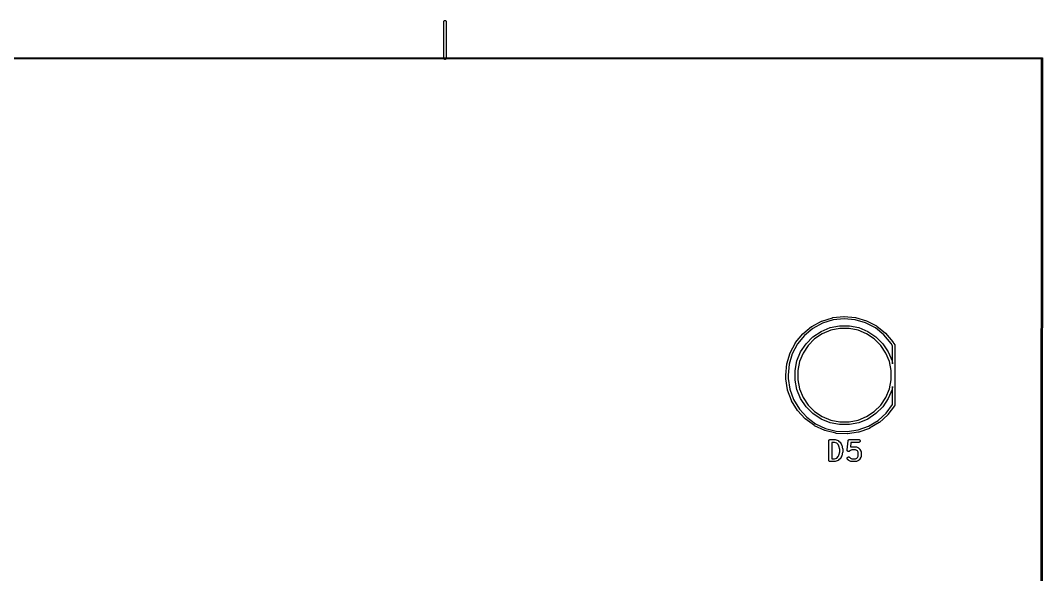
# Model space of a CAD drawing. Extents: x 20 to 116, y -135 to -16.
# Drawn here: x 63 to 116, y -46.8 to -18 of the extents above; entities that cross this region are included whole.
import ezdxf

# ---------------------------------------------------------------- set-up
doc = ezdxf.new("R2010")
doc.units = 0
doc.layers.add('BLACK', color=7, linetype='CONTINUOUS')

msp = doc.modelspace()

# ---------------------------------------------------------------- linework, layer by layer
at = {"layer": 'BLACK', "linetype": 'CONTINUOUS'}
for p, q in [((84.9665, -18.0449), (84.9769, -18.0393)), ((84.9769, -18.0393), (84.9882, -18.0359)), ((84.9882, -18.0359), (85, -18.0347)), ((85, -18.0347), (85.0118, -18.0359)), ((85.0118, -18.0359), (85.0231, -18.0393)), ((85.0231, -18.0393), (85.0335, -18.0449)), ((84.94, -18.0921), (84.9409, -18.0832)), ((84.94, -20.0029), (84.94, -18.0921)), ((84.9409, -18.0832), (84.9443, -18.0719)), ((84.9443, -18.0719), (84.9499, -18.0615)), ((84.9499, -18.0615), (84.9574, -18.0524)), ((84.9574, -18.0524), (84.9665, -18.0449)), ((85.0335, -18.0449), (85.0426, -18.0524)), ((85.0426, -18.0524), (85.0501, -18.0615)), ((85.0501, -18.0615), (85.0557, -18.0719)), ((85.0557, -18.0719), (85.0591, -18.0832)), ((85.0591, -18.0832), (85.06, -18.0921)), ((85.06, -18.0921), (85.06, -20.0029)), ((20.0012, -19.975), (115.999, -19.975)), ((115.975, -20.025), (20.025, -20.025)), ((84.9409, -20.0118), (84.94, -20.0029)), ((84.9443, -20.0231), (84.9409, -20.0118)), ((84.9499, -20.0335), (84.9443, -20.0231)), ((84.9574, -20.0426), (84.9499, -20.0335)), ((84.9665, -20.0501), (84.9574, -20.0426)), ((84.9769, -20.0557), (84.9665, -20.0501)), ((84.9882, -20.0591), (84.9769, -20.0557)), ((85, -20.0603), (84.9882, -20.0591)), ((85.0118, -20.0591), (85, -20.0603)), ((85.0231, -20.0557), (85.0118, -20.0591)), ((85.0335, -20.0501), (85.0231, -20.0557)), ((85.0426, -20.0426), (85.0335, -20.0501)), ((85.0501, -20.0335), (85.0426, -20.0426)), ((85.0557, -20.0231), (85.0501, -20.0335)), ((85.0591, -20.0118), (85.0557, -20.0231)), ((85.06, -20.0029), (85.0591, -20.0118)), ((115.86, -134.975), (115.975, -20.025)), ((116.025, -20.0012), (115.91, -134.999)), ((115.999, -19.975), (116, -19.9749)), ((116, -19.9749), (116.001, -19.975)), ((116.001, -19.975), (116.005, -19.9754)), ((116.005, -19.9754), (116.005, -19.9754)), ((116.005, -19.9754), (116.005, -19.9754)), ((116.005, -19.9754), (116.006, -19.9757)), ((116.006, -19.9757), (116.01, -19.9768)), ((116.01, -19.9768), (116.01, -19.9768)), ((116.01, -19.9768), (116.01, -19.9768)), ((116.01, -19.9768), (116.011, -19.9773)), ((116.011, -19.9773), (116.014, -19.9791)), ((116.014, -19.9791), (116.014, -19.9791)), ((116.014, -19.9791), (116.014, -19.9791)), ((116.014, -19.9791), (116.015, -19.9798)), ((116.015, -19.9798), (116.018, -19.9822)), ((116.018, -19.9822), (116.018, -19.9823)), ((116.018, -19.9823), (116.018, -19.9823)), ((116.018, -19.9823), (116.018, -19.9831)), ((116.018, -19.9831), (116.021, -19.986)), ((116.021, -19.986), (116.021, -19.9861)), ((116.021, -19.9861), (116.021, -19.9861)), ((116.021, -19.9861), (116.021, -19.9871)), ((116.021, -19.9871), (116.023, -19.9904)), ((116.023, -19.9904), (116.023, -19.9904)), ((116.023, -19.9904), (116.023, -19.9904)), ((116.023, -19.9904), (116.024, -19.9919)), ((116.024, -19.9919), (116.025, -19.9951)), ((116.025, -19.9951), (116.025, -19.9951)), ((116.025, -19.9951), (116.025, -19.9951)), ((116.025, -19.9951), (116.025, -19.9969)), ((116.025, -19.9969), (116.025, -20)), ((116.025, -20), (116.025, -20.0012)), ((105.132, -33.4665), (105.712, -33.4054)), ((105.712, -33.4054), (105.713, -33.4053)), ((105.713, -33.4053), (105.719, -33.4054)), ((105.719, -33.4054), (105.724, -33.4053)), ((105.724, -33.4053), (106.305, -33.4581)), ((103.58, -34.3022), (104.029, -33.9302)), ((104.029, -33.9302), (104.03, -33.9297)), ((104.03, -33.9297), (104.035, -33.9267)), ((104.035, -33.9267), (104.039, -33.9237)), ((104.039, -33.9237), (104.552, -33.646)), ((104.604, -33.7544), (104.101, -34.0264)), ((104.552, -33.646), (104.553, -33.6456)), ((104.553, -33.6456), (104.558, -33.6436)), ((104.558, -33.6436), (104.563, -33.6415)), ((104.563, -33.6415), (105.121, -33.4688)), ((105.15, -33.5852), (104.604, -33.7544)), ((104.991, -33.9861), (105.487, -33.8874)), ((105.121, -33.4686), (105.127, -33.4676)), ((105.121, -33.4688), (105.121, -33.4686)), ((105.127, -33.4676), (105.132, -33.4665)), ((105.719, -33.5254), (105.15, -33.5852)), ((105.487, -33.8874), (105.993, -33.8874)), ((106.289, -33.5771), (105.719, -33.5254)), ((105.993, -33.8874), (106.489, -33.9861)), ((106.837, -33.7384), (106.289, -33.5771)), ((106.305, -33.4581), (106.306, -33.4582)), ((106.306, -33.4582), (106.311, -33.4593)), ((106.311, -33.4593), (106.317, -33.4603)), ((106.317, -33.4603), (106.877, -33.625)), ((107.344, -34.0033), (106.837, -33.7384)), ((106.877, -33.625), (106.877, -33.6252)), ((106.877, -33.6252), (106.882, -33.6273)), ((106.882, -33.6273), (106.887, -33.6294)), ((106.887, -33.6294), (107.405, -33.8996)), ((107.405, -33.8996), (107.405, -33.9)), ((107.405, -33.9), (107.41, -33.9031)), ((107.41, -33.9031), (107.414, -33.9061)), ((107.414, -33.9061), (107.869, -34.2716)), ((103.203, -34.7628), (103.572, -34.3106)), ((103.661, -34.3909), (103.3, -34.8341)), ((103.572, -34.3099), (103.576, -34.3061)), ((103.572, -34.3106), (103.572, -34.3099)), ((103.576, -34.3061), (103.58, -34.3022)), ((104.101, -34.0264), (103.661, -34.3909)), ((103.746, -34.8183), (104.103, -34.4606)), ((104.103, -34.4606), (104.524, -34.1796)), ((104.59, -34.3031), (104.192, -34.5689)), ((104.524, -34.1796), (104.991, -33.9861)), ((105.032, -34.1201), (104.59, -34.3031)), ((105.501, -34.0267), (105.032, -34.1201)), ((105.979, -34.0267), (105.501, -34.0267)), ((106.448, -34.1201), (105.979, -34.0267)), ((106.89, -34.3031), (106.448, -34.1201)), ((106.489, -33.9861), (106.956, -34.1796)), ((107.288, -34.5689), (106.89, -34.3031)), ((106.956, -34.1796), (107.377, -34.4606)), ((107.789, -34.3615), (107.344, -34.0033)), ((107.377, -34.4606), (107.734, -34.8183)), ((108.158, -34.801), (107.789, -34.3615)), ((107.869, -34.2716), (107.87, -34.2722)), ((107.87, -34.2722), (107.874, -34.276)), ((107.874, -34.276), (107.878, -34.2798)), ((107.878, -34.2798), (108.253, -34.7268)), ((102.922, -35.2879), (103.196, -34.7726)), ((103.3, -34.8341), (103.031, -35.339)), ((103.196, -34.7726), (103.197, -34.7718)), ((103.197, -34.7718), (103.2, -34.7674)), ((103.2, -34.7674), (103.203, -34.7628)), ((103.465, -35.2388), (103.746, -34.8183)), ((103.854, -34.9071), (103.588, -35.3048)), ((104.192, -34.5689), (103.854, -34.9071)), ((107.626, -34.9071), (107.288, -34.5689)), ((107.892, -35.3048), (107.626, -34.9071)), ((107.734, -34.8183), (108.015, -35.2388)), ((108.24, -34.9278), (108.158, -34.801)), ((108.24, -35.8624), (108.24, -34.9278)), ((108.253, -34.7268), (108.253, -34.7274)), ((108.253, -34.7274), (108.255, -34.7303)), ((108.255, -34.7303), (108.257, -34.7329)), ((108.257, -34.7329), (108.348, -34.874)), ((108.348, -34.874), (108.35, -34.8765)), ((108.35, -34.8765), (108.356, -34.8869)), ((108.356, -34.8869), (108.359, -34.8982)), ((108.359, -34.8982), (108.36, -34.9071)), ((108.36, -34.9071), (108.36, -38.0029)), ((102.749, -35.8574), (102.918, -35.2987)), ((103.031, -35.339), (102.866, -35.8864)), ((102.918, -35.2979), (102.92, -35.2929)), ((102.918, -35.2987), (102.918, -35.2979)), ((102.92, -35.2929), (102.922, -35.2879)), ((103.271, -35.7061), (103.465, -35.2388)), ((103.588, -35.3048), (103.405, -35.7467)), ((108.075, -35.7467), (107.892, -35.3048)), ((108.015, -35.2388), (108.209, -35.7061)), ((102.69, -36.4496), (102.747, -35.8688)), ((102.747, -35.868), (102.748, -35.8627)), ((102.747, -35.8688), (102.747, -35.868)), ((102.748, -35.8627), (102.749, -35.8574)), ((102.866, -35.8864), (102.81, -36.4573)), ((103.172, -36.2021), (103.271, -35.7061)), ((103.405, -35.7467), (103.312, -36.2158)), ((108.168, -36.2158), (108.075, -35.7467)), ((108.209, -35.7061), (108.24, -35.8624)), ((102.69, -36.4521), (102.69, -36.4496)), ((102.69, -36.4554), (102.69, -36.4521)), ((102.69, -36.4563), (102.69, -36.4554)), ((102.695, -36.6284), (102.69, -36.4563)), ((102.81, -36.4573), (102.815, -36.6211)), ((103.172, -36.7079), (103.172, -36.2021)), ((103.312, -36.2158), (103.312, -36.6942)), ((108.168, -36.6942), (108.168, -36.2158)), ((102.695, -36.6317), (102.695, -36.6284)), ((102.696, -36.6351), (102.695, -36.6317)), ((102.696, -36.6359), (102.696, -36.6351)), ((102.786, -37.2125), (102.696, -36.6359)), ((102.815, -36.6211), (102.903, -37.1881)), ((103.271, -37.2039), (103.172, -36.7079)), ((103.312, -36.6942), (103.405, -37.1633)), ((108.075, -37.1633), (108.168, -36.6942)), ((108.24, -37.0476), (108.209, -37.2039)), ((108.24, -37.9799), (108.24, -37.0476)), ((102.787, -37.2177), (102.786, -37.2125)), ((102.788, -37.223), (102.787, -37.2177)), ((102.789, -37.2238), (102.788, -37.223)), ((102.989, -37.7718), (102.789, -37.2238)), ((102.903, -37.1881), (103.1, -37.7251)), ((103.465, -37.6712), (103.271, -37.2039)), ((103.405, -37.1633), (103.588, -37.6052)), ((103.746, -38.0917), (103.465, -37.6712)), ((103.588, -37.6052), (103.854, -38.0029)), ((107.626, -38.0029), (107.892, -37.6052)), ((108.015, -37.6712), (107.734, -38.0917)), ((107.892, -37.6052), (108.075, -37.1633)), ((108.209, -37.2039), (108.015, -37.6712)), ((102.992, -37.7767), (102.989, -37.7718)), ((102.994, -37.7817), (102.992, -37.7767)), ((102.994, -37.7824), (102.994, -37.7817)), ((103.297, -38.2811), (102.994, -37.7824)), ((103.1, -37.7251), (103.397, -38.2137)), ((104.103, -38.4494), (103.746, -38.0917)), ((103.854, -38.0029), (104.192, -38.3411)), ((107.288, -38.3411), (107.626, -38.0029)), ((107.734, -38.0917), (107.377, -38.4494)), ((107.907, -38.4271), (108.24, -37.9799)), ((108.346, -38.0387), (107.999, -38.5035)), ((108.35, -38.0335), (108.346, -38.0387)), ((108.356, -38.0231), (108.35, -38.0335)), ((108.359, -38.0118), (108.356, -38.0231)), ((108.36, -38.0029), (108.359, -38.0118)), ((103.301, -38.2854), (103.297, -38.2811)), ((103.304, -38.2898), (103.301, -38.2854)), ((103.304, -38.2904), (103.304, -38.2898)), ((103.699, -38.7207), (103.304, -38.2904)), ((103.397, -38.2137), (103.783, -38.6353)), ((103.703, -38.7243), (103.699, -38.7207)), ((103.707, -38.728), (103.703, -38.7243)), ((103.707, -38.7285), (103.707, -38.728)), ((104.178, -39.0741), (103.707, -38.7285)), ((103.783, -38.6353), (104.244, -38.9739)), ((104.524, -38.7304), (104.103, -38.4494)), ((104.192, -38.3411), (104.59, -38.6069)), ((104.991, -38.9239), (104.524, -38.7304)), ((104.59, -38.6069), (105.032, -38.7899)), ((106.448, -38.7899), (106.89, -38.6069)), ((106.956, -38.7304), (106.489, -38.9239)), ((106.89, -38.6069), (107.288, -38.3411)), ((107.377, -38.4494), (106.956, -38.7304)), ((107.482, -38.8103), (107.907, -38.4271)), ((107.991, -38.5122), (107.558, -38.9033)), ((107.995, -38.5081), (107.991, -38.5122)), ((107.999, -38.5042), (107.995, -38.5081)), ((107.999, -38.5035), (107.999, -38.5042)), ((104.182, -39.0768), (104.178, -39.0741)), ((104.187, -39.0797), (104.182, -39.0768)), ((104.188, -39.0801), (104.187, -39.0797)), ((104.716, -39.3277), (104.188, -39.0801)), ((104.244, -38.9739), (104.762, -39.2165)), ((104.762, -39.2165), (105.317, -39.354)), ((105.487, -39.0226), (104.991, -38.9239)), ((105.032, -38.7899), (105.501, -38.8833)), ((105.993, -39.0226), (105.487, -39.0226)), ((105.501, -38.8833), (105.979, -38.8833)), ((105.979, -38.8833), (106.448, -38.7899)), ((106.489, -38.9239), (105.993, -39.0226)), ((106.453, -39.2966), (106.992, -39.1039)), ((107.038, -39.2149), (106.488, -39.4115)), ((106.992, -39.1039), (107.482, -38.8103)), ((107.042, -39.2126), (107.038, -39.2149)), ((107.047, -39.2103), (107.042, -39.2126)), ((107.048, -39.2099), (107.047, -39.2103)), ((107.549, -38.9103), (107.048, -39.2099)), ((107.553, -38.9071), (107.549, -38.9103)), ((107.558, -38.9039), (107.553, -38.9071)), ((107.558, -38.9033), (107.558, -38.9039)), ((104.721, -39.3295), (104.716, -39.3277)), ((104.726, -39.3314), (104.721, -39.3295)), ((104.727, -39.3316), (104.726, -39.3314)), ((105.293, -39.4719), (104.727, -39.3316)), ((104.961, -39.8046), (104.967, -39.8014)), ((104.967, -39.8014), (104.973, -39.798)), ((104.973, -39.798), (104.974, -39.798)), ((104.974, -39.7978), (104.981, -39.7958)), ((104.974, -39.798), (104.974, -39.7978)), ((104.981, -39.7958), (104.987, -39.7938)), ((104.987, -39.7938), (104.988, -39.7938)), ((104.988, -39.7937), (104.995, -39.7931)), ((104.988, -39.7938), (104.988, -39.7937)), ((104.995, -39.7931), (105.002, -39.7924)), ((105.002, -39.7924), (105.24, -39.7924)), ((105.24, -39.7924), (105.241, -39.7924)), ((105.241, -39.7924), (105.245, -39.7929)), ((105.245, -39.7929), (105.249, -39.793)), ((105.249, -39.793), (105.252, -39.7937)), ((105.252, -39.7937), (105.256, -39.794)), ((105.256, -39.794), (105.26, -39.7953)), ((105.26, -39.7953), (105.264, -39.7962)), ((105.264, -39.7962), (105.407, -39.8438)), ((105.299, -39.4726), (105.293, -39.4719)), ((105.304, -39.4735), (105.299, -39.4726)), ((105.305, -39.4735), (105.304, -39.4735)), ((105.888, -39.5011), (105.305, -39.4735)), ((105.317, -39.354), (105.888, -39.381)), ((105.888, -39.381), (106.453, -39.2966)), ((105.893, -39.5009), (105.888, -39.5011)), ((105.899, -39.5007), (105.893, -39.5009)), ((105.9, -39.5005), (105.899, -39.5007)), ((106.477, -39.4144), (105.9, -39.5005)), ((105.964, -39.803), (105.967, -39.8008)), ((105.967, -39.8008), (105.97, -39.7996)), ((105.97, -39.7996), (105.973, -39.798)), ((105.973, -39.798), (105.977, -39.7969)), ((105.977, -39.7969), (105.981, -39.7954)), ((105.981, -39.7954), (105.984, -39.7948)), ((105.984, -39.7948), (105.987, -39.7938)), ((105.987, -39.7938), (105.991, -39.7934)), ((105.991, -39.7934), (105.995, -39.7927)), ((105.995, -39.7927), (105.999, -39.7927)), ((105.999, -39.7927), (106.002, -39.7924)), ((106.002, -39.7924), (106.478, -39.7924)), ((106.482, -39.4131), (106.477, -39.4144)), ((106.478, -39.7924), (106.479, -39.7924)), ((106.479, -39.7924), (106.494, -39.794)), ((106.487, -39.4118), (106.482, -39.4131)), ((106.488, -39.4115), (106.487, -39.4118)), ((106.494, -39.794), (106.508, -39.7984)), ((106.508, -39.7984), (106.52, -39.8055)), ((104.927, -39.8663), (104.928, -39.8593)), ((104.927, -39.8668), (104.927, -39.8663)), ((104.927, -39.8669), (104.927, -39.8668)), ((104.927, -39.8674), (104.927, -39.8669)), ((104.927, -39.8669), (104.927, -39.8669)), ((104.927, -40.8674), (104.927, -39.8674)), ((104.928, -39.8523), (104.929, -39.852)), ((104.928, -39.8593), (104.928, -39.8523)), ((104.929, -39.8518), (104.931, -39.8451)), ((104.929, -39.852), (104.929, -39.8518)), ((104.931, -39.8451), (104.933, -39.8383)), ((104.933, -39.8378), (104.936, -39.8316)), ((104.933, -39.8381), (104.933, -39.8378)), ((104.933, -39.8383), (104.933, -39.8381)), ((104.936, -39.8316), (104.94, -39.8254)), ((104.94, -39.825), (104.945, -39.8196)), ((104.94, -39.8252), (104.94, -39.825)), ((104.94, -39.8254), (104.94, -39.8252)), ((104.945, -39.8196), (104.949, -39.8142)), ((104.949, -39.8138), (104.955, -39.8094)), ((104.949, -39.814), (104.949, -39.8138)), ((104.949, -39.8142), (104.949, -39.814)), ((104.955, -39.8094), (104.96, -39.8049)), ((104.96, -39.8049), (104.961, -39.8048)), ((104.961, -39.8048), (104.961, -39.8046)), ((105.077, -39.9424), (105.077, -40.7924)), ((105.228, -39.9424), (105.077, -39.9424)), ((105.342, -39.9806), (105.228, -39.9424)), ((105.416, -40.0547), (105.342, -39.9806)), ((105.407, -39.8438), (105.408, -39.8442)), ((105.408, -39.8442), (105.41, -39.8451)), ((105.41, -39.8451), (105.412, -39.8458)), ((105.412, -39.8458), (105.416, -39.8482)), ((105.416, -39.8482), (105.421, -39.8503)), ((105.455, -40.1317), (105.416, -40.0547)), ((105.421, -39.8503), (105.423, -39.8516)), ((105.423, -39.8516), (105.425, -39.8527)), ((105.425, -39.8527), (105.429, -39.8559)), ((105.429, -39.8559), (105.433, -39.8589)), ((105.433, -39.8589), (105.434, -39.8606)), ((105.434, -39.8606), (105.436, -39.862)), ((105.436, -39.862), (105.531, -39.9572)), ((105.498, -40.3052), (105.455, -40.1317)), ((105.498, -40.4296), (105.498, -40.3052)), ((105.531, -39.9572), (105.532, -39.9579)), ((105.532, -39.9579), (105.534, -39.9612)), ((105.534, -39.9612), (105.537, -39.9643)), ((105.537, -39.9643), (105.539, -39.967)), ((105.539, -39.967), (105.541, -39.9694)), ((105.541, -39.9694), (105.543, -39.9731)), ((105.543, -39.9731), (105.545, -39.9767)), ((105.545, -39.9767), (105.593, -40.0719)), ((105.593, -40.0719), (105.593, -40.0729)), ((105.593, -40.0729), (105.593, -40.0732)), ((105.593, -40.0732), (105.594, -40.0735)), ((105.594, -40.0735), (105.596, -40.0801)), ((105.596, -40.0801), (105.598, -40.0866)), ((105.598, -40.0866), (105.598, -40.087)), ((105.598, -40.087), (105.598, -40.0873)), ((105.598, -40.0873), (105.646, -40.2778)), ((105.646, -40.2778), (105.646, -40.2788)), ((105.646, -40.2788), (105.647, -40.2801)), ((105.647, -40.2801), (105.647, -40.2814)), ((105.647, -40.2814), (105.647, -40.2874)), ((105.647, -40.2874), (105.648, -40.2933)), ((105.648, -40.2933), (105.648, -40.2946)), ((105.648, -40.2946), (105.648, -40.296)), ((105.648, -40.296), (105.648, -40.4388)), ((105.88, -40.3361), (105.927, -39.8599)), ((105.927, -39.8589), (105.928, -39.8556)), ((105.927, -39.8599), (105.927, -39.8589)), ((105.928, -39.8523), (105.93, -39.8485)), ((105.928, -39.8556), (105.928, -39.8523)), ((105.93, -39.8446), (105.932, -39.8415)), ((105.93, -39.8485), (105.93, -39.8446)), ((105.932, -39.8415), (105.933, -39.8383)), ((105.933, -39.8383), (105.935, -39.8348)), ((105.935, -39.8348), (105.936, -39.8311)), ((105.936, -39.8311), (105.938, -39.8284)), ((105.938, -39.8284), (105.94, -39.8254)), ((105.94, -39.8254), (105.942, -39.8224)), ((105.942, -39.8224), (105.945, -39.8191)), ((105.945, -39.8191), (105.947, -39.8167)), ((105.947, -39.8167), (105.949, -39.8142)), ((105.949, -39.8142), (105.952, -39.8116)), ((105.952, -39.8116), (105.955, -39.8088)), ((105.955, -39.8088), (105.958, -39.807)), ((105.958, -39.807), (105.96, -39.8049)), ((105.96, -39.8049), (105.964, -39.803)), ((106.07, -39.9424), (106.045, -40.1906)), ((106.045, -40.1906), (106.064, -40.1813)), ((106.115, -40.3233), (106.046, -40.3576)), ((106.064, -40.1813), (106.065, -40.1808)), ((106.065, -40.1808), (106.067, -40.18)), ((106.067, -40.18), (106.069, -40.179)), ((106.069, -40.179), (106.073, -40.1775)), ((106.478, -39.9424), (106.07, -39.9424)), ((106.073, -40.1775), (106.078, -40.1757)), ((106.078, -40.1757), (106.08, -40.1754)), ((106.08, -40.1754), (106.083, -40.1748)), ((106.083, -40.1748), (106.088, -40.1743)), ((106.088, -40.1743), (106.093, -40.1735)), ((106.093, -40.1735), (106.095, -40.1735)), ((106.095, -40.1735), (106.097, -40.1733)), ((106.097, -40.1733), (106.335, -40.1733)), ((106.318, -40.3233), (106.115, -40.3233)), ((106.386, -40.3576), (106.318, -40.3233)), ((106.335, -40.1733), (106.336, -40.1733)), ((106.336, -40.1733), (106.338, -40.1736)), ((106.338, -40.1736), (106.341, -40.1735)), ((106.341, -40.1735), (106.346, -40.1744)), ((106.346, -40.1744), (106.351, -40.175)), ((106.351, -40.175), (106.353, -40.1756)), ((106.353, -40.1756), (106.355, -40.176)), ((106.355, -40.176), (106.36, -40.1778)), ((106.36, -40.1778), (106.365, -40.1794)), ((106.365, -40.1794), (106.367, -40.1805)), ((106.367, -40.1805), (106.369, -40.1813)), ((106.369, -40.1813), (106.464, -40.2289)), ((106.464, -40.2289), (106.465, -40.2293)), ((106.465, -40.2293), (106.468, -40.2316)), ((106.468, -40.2316), (106.472, -40.2336)), ((106.472, -40.2336), (106.475, -40.2356)), ((106.475, -40.2356), (106.477, -40.2373)), ((106.477, -40.2373), (106.48, -40.2402)), ((106.493, -39.941), (106.478, -39.9424)), ((106.48, -40.2402), (106.484, -40.2429)), ((106.484, -40.2429), (106.531, -40.2905)), ((106.507, -39.9367), (106.493, -39.941)), ((106.52, -39.9298), (106.507, -39.9367)), ((106.52, -39.8055), (106.532, -39.8149)), ((106.531, -39.9206), (106.52, -39.9298)), ((106.54, -39.9093), (106.531, -39.9206)), ((106.531, -40.2905), (106.532, -40.2913)), ((106.532, -39.8149), (106.541, -39.8263)), ((106.532, -40.2913), (106.534, -40.2946)), ((106.534, -40.2946), (106.537, -40.2976)), ((106.537, -40.2976), (106.539, -40.3003)), ((106.539, -40.3003), (106.541, -40.3027)), ((106.547, -39.8964), (106.54, -39.9093)), ((106.541, -39.8263), (106.548, -39.8393)), ((106.541, -40.3027), (106.543, -40.3065)), ((106.543, -40.3065), (106.545, -40.31)), ((106.545, -40.31), (106.593, -40.4053)), ((106.552, -39.8825), (106.547, -39.8964)), ((106.548, -39.8393), (106.552, -39.8533)), ((106.552, -39.8533), (106.553, -39.8679)), ((106.553, -39.8679), (106.552, -39.8825)), ((105.077, -40.7924), (105.228, -40.7924)), ((105.228, -40.7924), (105.342, -40.7542)), ((105.342, -40.7542), (105.416, -40.6801)), ((105.416, -40.6801), (105.455, -40.6031)), ((105.531, -40.7776), (105.436, -40.8728)), ((105.455, -40.6031), (105.498, -40.4296)), ((105.534, -40.7743), (105.531, -40.7776)), ((105.537, -40.7713), (105.534, -40.7743)), ((105.538, -40.7687), (105.537, -40.7713)), ((105.54, -40.7662), (105.538, -40.7687)), ((105.542, -40.7625), (105.54, -40.7662)), ((105.545, -40.759), (105.542, -40.7625)), ((105.593, -40.6628), (105.545, -40.7581)), ((105.545, -40.7581), (105.545, -40.759)), ((105.596, -40.6557), (105.593, -40.6622)), ((105.593, -40.6622), (105.593, -40.6625)), ((105.593, -40.6625), (105.593, -40.6628)), ((105.598, -40.6492), (105.596, -40.6557)), ((105.646, -40.457), (105.598, -40.6475)), ((105.598, -40.6475), (105.598, -40.6485)), ((105.598, -40.6485), (105.598, -40.6488)), ((105.598, -40.6488), (105.598, -40.6492)), ((105.647, -40.4544), (105.646, -40.4557)), ((105.646, -40.4557), (105.646, -40.457)), ((105.648, -40.4425), (105.647, -40.4485)), ((105.647, -40.4485), (105.647, -40.4544)), ((105.648, -40.4388), (105.648, -40.4399)), ((105.648, -40.4399), (105.648, -40.4412)), ((105.648, -40.4412), (105.648, -40.4425)), ((105.879, -40.3433), (105.88, -40.3397)), ((105.88, -40.347), (105.879, -40.3433)), ((105.879, -40.7714), (105.881, -40.7568)), ((105.881, -40.7859), (105.879, -40.7714)), ((105.88, -40.3397), (105.88, -40.3361)), ((105.88, -40.3507), (105.88, -40.347)), ((105.88, -40.3543), (105.88, -40.3507)), ((105.881, -40.3579), (105.88, -40.3543)), ((105.882, -40.3615), (105.881, -40.3579)), ((105.881, -40.7568), (105.885, -40.7428)), ((105.885, -40.8), (105.881, -40.7859)), ((105.882, -40.3651), (105.882, -40.3615)), ((105.884, -40.3684), (105.882, -40.3651)), ((105.885, -40.3719), (105.884, -40.3684)), ((105.887, -40.3752), (105.885, -40.3719)), ((105.885, -40.7428), (105.892, -40.73)), ((105.891, -40.813), (105.885, -40.8)), ((105.888, -40.3787), (105.887, -40.3752)), ((105.89, -40.3817), (105.888, -40.3787)), ((105.892, -40.3849), (105.89, -40.3817)), ((105.901, -40.8244), (105.891, -40.813)), ((105.894, -40.3878), (105.892, -40.3849)), ((105.892, -40.73), (105.902, -40.7187)), ((105.896, -40.3909), (105.894, -40.3878)), ((105.899, -40.3934), (105.896, -40.3909)), ((105.901, -40.3962), (105.899, -40.3934)), ((105.904, -40.3986), (105.901, -40.3962)), ((105.901, -40.8252), (105.901, -40.8244)), ((105.949, -40.8728), (105.901, -40.8252)), ((105.902, -40.7187), (105.913, -40.7095)), ((105.906, -40.4013), (105.904, -40.3986)), ((105.909, -40.4033), (105.906, -40.4013)), ((105.912, -40.4056), (105.909, -40.4033)), ((105.915, -40.4074), (105.912, -40.4056)), ((105.913, -40.7095), (105.926, -40.7027)), ((105.918, -40.4095), (105.915, -40.4074)), ((105.922, -40.4109), (105.918, -40.4095)), ((105.925, -40.4126), (105.922, -40.4109)), ((105.929, -40.4137), (105.925, -40.4126)), ((105.926, -40.7027), (105.94, -40.6985)), ((105.932, -40.4152), (105.929, -40.4137)), ((105.936, -40.4159), (105.932, -40.4152)), ((105.939, -40.417), (105.936, -40.4159)), ((105.943, -40.4174), (105.939, -40.417)), ((105.94, -40.6985), (105.955, -40.6971)), ((105.946, -40.4181), (105.943, -40.4174)), ((105.95, -40.4182), (105.946, -40.4181)), ((105.953, -40.4186), (105.95, -40.4182)), ((105.957, -40.4182), (105.953, -40.4186)), ((105.955, -40.6971), (105.969, -40.6986)), ((105.961, -40.4183), (105.957, -40.4182)), ((105.964, -40.4176), (105.961, -40.4183)), ((105.968, -40.4173), (105.964, -40.4176)), ((105.972, -40.4162), (105.968, -40.4173)), ((105.969, -40.6986), (105.983, -40.7029)), ((105.975, -40.4156), (105.972, -40.4162)), ((105.979, -40.4142), (105.975, -40.4156)), ((105.982, -40.4132), (105.979, -40.4142)), ((105.985, -40.4115), (105.982, -40.4132)), ((105.983, -40.7029), (105.996, -40.7098)), ((105.989, -40.4101), (105.985, -40.4115)), ((105.992, -40.4081), (105.989, -40.4101)), ((105.995, -40.4065), (105.992, -40.4081)), ((105.998, -40.4041), (105.995, -40.4065)), ((105.996, -40.7098), (106.007, -40.7191)), ((106.001, -40.4021), (105.998, -40.4041)), ((106.004, -40.3996), (106.001, -40.4021)), ((106.007, -40.3973), (106.004, -40.3996)), ((106.046, -40.3576), (106.007, -40.3966)), ((106.007, -40.3966), (106.007, -40.3973)), ((106.007, -40.7191), (106.046, -40.7581)), ((106.046, -40.7581), (106.115, -40.7924)), ((106.115, -40.7924), (106.318, -40.7924)), ((106.318, -40.7924), (106.386, -40.7581)), ((106.416, -40.388), (106.386, -40.3576)), ((106.386, -40.7581), (106.416, -40.7277)), ((106.451, -40.4565), (106.416, -40.388)), ((106.416, -40.7277), (106.451, -40.6592)), ((106.451, -40.6592), (106.451, -40.4565)), ((106.531, -40.8252), (106.484, -40.8728)), ((106.534, -40.8219), (106.531, -40.8252)), ((106.537, -40.8189), (106.534, -40.8219)), ((106.538, -40.8163), (106.537, -40.8189)), ((106.54, -40.8139), (106.538, -40.8163)), ((106.542, -40.8102), (106.54, -40.8139)), ((106.545, -40.8066), (106.542, -40.8102)), ((106.593, -40.7104), (106.545, -40.8057)), ((106.545, -40.8057), (106.545, -40.8066)), ((106.593, -40.4053), (106.593, -40.4062)), ((106.593, -40.4062), (106.594, -40.4083)), ((106.594, -40.7084), (106.593, -40.7104)), ((106.594, -40.4083), (106.595, -40.4102)), ((106.595, -40.7064), (106.594, -40.7084)), ((106.595, -40.4102), (106.597, -40.4151)), ((106.596, -40.7016), (106.595, -40.7064)), ((106.598, -40.6968), (106.596, -40.7016)), ((106.597, -40.4151), (106.598, -40.4199)), ((106.598, -40.4199), (106.599, -40.4221)), ((106.599, -40.6925), (106.598, -40.6946)), ((106.598, -40.6946), (106.598, -40.6968)), ((106.599, -40.4221), (106.599, -40.4242)), ((106.599, -40.4242), (106.6, -40.4293)), ((106.6, -40.6874), (106.599, -40.6925)), ((106.6, -40.4293), (106.601, -40.4344)), ((106.601, -40.4344), (106.6, -40.4366)), ((106.6, -40.4366), (106.601, -40.4388)), ((106.601, -40.678), (106.6, -40.6801)), ((106.6, -40.6801), (106.601, -40.6824)), ((106.601, -40.6824), (106.6, -40.6874)), ((106.601, -40.4388), (106.601, -40.6769)), ((106.601, -40.6769), (106.601, -40.678)), ((104.928, -40.8744), (104.927, -40.8674)), ((104.928, -40.8814), (104.928, -40.8744)), ((104.928, -40.8817), (104.928, -40.8814)), ((104.928, -40.8819), (104.928, -40.8817)), ((104.93, -40.8887), (104.928, -40.8819)), ((104.932, -40.8955), (104.93, -40.8887)), ((104.932, -40.8957), (104.932, -40.8955)), ((104.933, -40.896), (104.932, -40.8957)), ((104.936, -40.9022), (104.933, -40.896)), ((104.939, -40.9084), (104.936, -40.9022)), ((104.939, -40.9087), (104.939, -40.9084)), ((104.939, -40.9089), (104.939, -40.9087)), ((104.944, -40.9144), (104.939, -40.9089)), ((104.948, -40.9199), (104.944, -40.9144)), ((104.949, -40.92), (104.948, -40.9199)), ((104.949, -40.9202), (104.949, -40.92)), ((104.954, -40.9247), (104.949, -40.9202)), ((104.96, -40.9293), (104.954, -40.9247)), ((104.96, -40.9294), (104.96, -40.9293)), ((104.96, -40.9296), (104.96, -40.9294)), ((104.966, -40.9329), (104.96, -40.9296)), ((104.972, -40.9363), (104.966, -40.9329)), ((104.973, -40.9364), (104.972, -40.9363)), ((104.973, -40.9365), (104.973, -40.9364)), ((104.98, -40.9386), (104.973, -40.9365)), ((104.986, -40.9407), (104.98, -40.9386)), ((104.987, -40.9408), (104.986, -40.9407)), ((104.994, -40.9416), (104.987, -40.9408)), ((104.987, -40.9408), (104.987, -40.9408)), ((105.001, -40.9424), (104.994, -40.9416)), ((105.002, -40.9424), (105.001, -40.9424)), ((105.001, -40.9424), (105.001, -40.9424)), ((105.001, -40.9424), (105.001, -40.9424)), ((105.001, -40.9424), (105.001, -40.9424)), ((105.24, -40.9424), (105.002, -40.9424)), ((105.244, -40.942), (105.24, -40.9424)), ((105.248, -40.9419), (105.244, -40.942)), ((105.251, -40.9413), (105.248, -40.9419)), ((105.255, -40.941), (105.251, -40.9413)), ((105.259, -40.9397), (105.255, -40.941)), ((105.263, -40.9389), (105.259, -40.9397)), ((105.264, -40.9385), (105.263, -40.9389)), ((105.407, -40.8909), (105.264, -40.9385)), ((105.409, -40.89), (105.407, -40.8909)), ((105.411, -40.8894), (105.409, -40.89)), ((105.415, -40.887), (105.411, -40.8894)), ((105.42, -40.885), (105.415, -40.887)), ((105.422, -40.8837), (105.42, -40.885)), ((105.424, -40.8827), (105.422, -40.8837)), ((105.428, -40.8795), (105.424, -40.8827)), ((105.432, -40.8765), (105.428, -40.8795)), ((105.433, -40.8749), (105.432, -40.8765)), ((105.435, -40.8735), (105.433, -40.8749)), ((105.436, -40.8728), (105.435, -40.8735)), ((105.952, -40.8755), (105.949, -40.8728)), ((105.955, -40.8784), (105.952, -40.8755)), ((105.958, -40.8801), (105.955, -40.8784)), ((105.96, -40.8821), (105.958, -40.8801)), ((105.964, -40.8841), (105.96, -40.8821)), ((105.967, -40.8864), (105.964, -40.8841)), ((105.968, -40.8868), (105.967, -40.8864)), ((106.064, -40.9345), (105.968, -40.8868)), ((106.066, -40.9353), (106.064, -40.9345)), ((106.068, -40.9363), (106.066, -40.9353)), ((106.072, -40.9379), (106.068, -40.9363)), ((106.077, -40.9397), (106.072, -40.9379)), ((106.079, -40.9401), (106.077, -40.9397)), ((106.082, -40.9407), (106.079, -40.9401)), ((106.087, -40.9413), (106.082, -40.9407)), ((106.092, -40.9422), (106.087, -40.9413)), ((106.094, -40.9421), (106.092, -40.9422)), ((106.096, -40.9424), (106.094, -40.9421)), ((106.097, -40.9424), (106.096, -40.9424)), ((106.335, -40.9424), (106.097, -40.9424)), ((106.337, -40.9422), (106.335, -40.9424)), ((106.34, -40.9423), (106.337, -40.9422)), ((106.345, -40.9415), (106.34, -40.9423)), ((106.35, -40.941), (106.345, -40.9415)), ((106.352, -40.9403), (106.35, -40.941)), ((106.354, -40.94), (106.352, -40.9403)), ((106.359, -40.9382), (106.354, -40.94)), ((106.364, -40.9367), (106.359, -40.9382)), ((106.366, -40.9357), (106.364, -40.9367)), ((106.368, -40.9349), (106.366, -40.9357)), ((106.369, -40.9345), (106.368, -40.9349)), ((106.464, -40.8868), (106.369, -40.9345)), ((106.468, -40.8846), (106.464, -40.8868)), ((106.471, -40.8827), (106.468, -40.8846)), ((106.474, -40.8807), (106.471, -40.8827)), ((106.476, -40.8791), (106.474, -40.8807)), ((106.479, -40.8762), (106.476, -40.8791)), ((106.483, -40.8735), (106.479, -40.8762)), ((106.484, -40.8728), (106.483, -40.8735))]:
    msp.add_line(p, q, dxfattribs=at)

doc.saveas('drawing.dxf')
